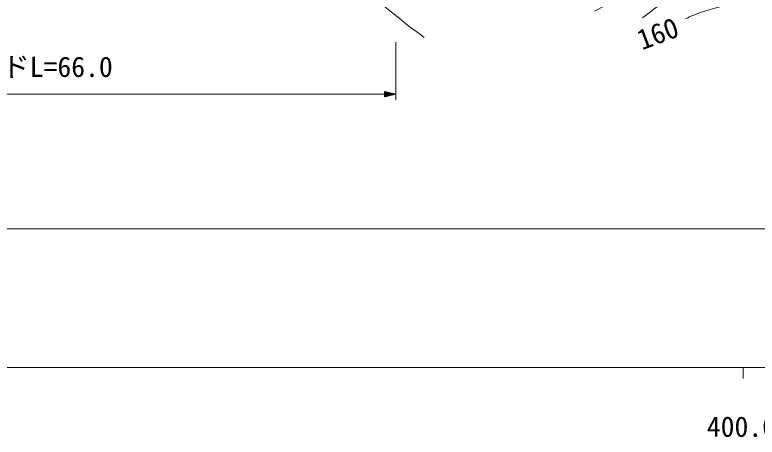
# Model space of a CAD drawing. Units: millimetres, scale not verified. Extents: x 40000 to 680000, y 20000 to 380000.
# Drawn here: x 402368 to 469261, y 198715 to 236761 of the extents above; entities that cross this region are included whole.
import ezdxf
from ezdxf.enums import TextEntityAlignment as Align

# ---------------------------------------------------------------- set-up
doc = ezdxf.new("R2010")
doc.units = ezdxf.units.MM
doc.header["$LTSCALE"] = 1000
for name, color, linetype, lineweight in [('M-BGD', 7, 'Continuous', 13), ('M-STR-HTXT', 7, 'Continuous', 13), ('M-TTL-BAND', 7, 'Continuous', 13)]:
    doc.layers.add(name, color=color, linetype=linetype, lineweight=lineweight)
doc.styles.add('ＭＳ ゴシック', font='')
doc.styles.get('ＭＳ ゴシック').set_extended_font_data('MS Gothic')

msp = doc.modelspace()

# ---------------------------------------------------------------- linework, layer by layer
at = {"layer": 'M-BGD'}
for points, knots in [([(426524, 248782), (427093, 247563), (427297, 247192), (427881, 246223), (428776, 244738), (429448, 244015), (430557, 242683), (431672, 241344), (432357, 240643), (433601, 239423), (434751, 238296), (435438, 237707), (436688, 236693), (437669, 235897), (438011, 235637), (439257, 234728)], [0, 0, 0, 0, 1, 1, 1, 2, 2, 2, 3, 3, 3, 4, 4, 4, 5, 5, 5, 5]), ([(454602, 237081), (455621, 237615), (455899, 237791), (456718, 238266), (459765, 240033), (461184, 241477), (464169, 243346), (465097, 243928), (465618, 244269), (466624, 244701), (467393, 245031), (467843, 245183), (468656, 245378), (470185, 245745), (471069, 245851), (472636, 245971), (474647, 246125), (475786, 246081), (477800, 245971), (478665, 245924), (479145, 245839), (480002, 245717), (480798, 245603), (481246, 245543), (482034, 245378), (483337, 245106), (484059, 244909), (485336, 244532), (486539, 244176), (487222, 243991), (488384, 243516), (489027, 243252), (489377, 243078), (489992, 242754), (490464, 242505), (490733, 242371), (491178, 242076), (491707, 241725), (491980, 241491), (492448, 241060), (492828, 240710), (492979, 240453), (493294, 240044), (494433, 238569), (494625, 237809), (495496, 235811)], [0, 0, 0, 0, 1, 1, 1, 2, 2, 2, 3, 3, 3, 4, 4, 4, 5, 5, 5, 6, 6, 6, 7, 7, 7, 8, 8, 8, 9, 9, 9, 10, 10, 10, 11, 11, 11, 12, 12, 12, 13, 13, 13, 14, 14, 14, 15, 15, 15, 15]), ([(458920, 236488), (461058, 238089), (461688, 238650), (463661, 239706), (464665, 240243), (465229, 240552), (466286, 240976), (466936, 241236), (467302, 241388), (467979, 241568), (468568, 241725), (468901, 241807), (469503, 241907), (469831, 241961), (470018, 241971), (470350, 241992), (470878, 242024), (471175, 242007), (471704, 241992), (472135, 241979), (472377, 241960), (472805, 241907), (473436, 241829), (473790, 241778), (474414, 241653), (475948, 241347), (476793, 241111), (478308, 240722), (479505, 240414), (480175, 240236), (481356, 239875), (482056, 239661), (482446, 239532), (483134, 239282), (483943, 238989), (484395, 238815), (485166, 238436), (485619, 238213), (485860, 238058), (486267, 237758), (487021, 237203), (487229, 236839), (487876, 235980)], [0, 0, 0, 0, 1, 1, 1, 2, 2, 2, 3, 3, 3, 4, 4, 4, 5, 5, 5, 6, 6, 6, 7, 7, 7, 8, 8, 8, 9, 9, 9, 10, 10, 10, 11, 11, 11, 12, 12, 12, 13, 13, 13, 14, 14, 14, 14]), ([(462814, 236404), (463363, 236663), (463529, 236733), (464000, 236912), (464645, 237156), (465022, 237258), (465693, 237420), (466639, 237648), (467184, 237712), (468148, 237843), (468608, 237905), (468870, 237906), (469334, 237928), (470259, 237972), (470779, 237947), (471704, 237928), (472234, 237916), (472531, 237893), (473059, 237843), (473958, 237757), (474457, 237664), (475345, 237504), (476048, 237378), (476437, 237278), (477123, 237081), (478321, 236738), (478733, 236512), (480086, 235896)], [0, 0, 0, 0, 1, 1, 1, 2, 2, 2, 3, 3, 3, 4, 4, 4, 5, 5, 5, 6, 6, 6, 7, 7, 7, 8, 8, 8, 9, 9, 9, 9])]:
    msp.add_open_spline(points, degree=3, knots=knots, dxfattribs=at)
at = {"layer": 'M-STR-HTXT'}
for p, q in [((436688, 234293), (436688, 229116)), ((364210, 229616), (435688, 229616)), ((436688, 229616), (435688, 229866)), ((435688, 229866), (435688, 229366)), ((435888, 229816), (435688, 229816)), ((435688, 229766), (436088, 229766)), ((436288, 229716), (435688, 229716)), ((435688, 229666), (436488, 229666)), ((436688, 229616), (435688, 229366)), ((436688, 229616), (435688, 229616)), ((435688, 229566), (436488, 229566)), ((436288, 229516), (435688, 229516)), ((435688, 229466), (436088, 229466)), ((435888, 229416), (435688, 229416)), ((76884, 217472), (521579, 217472))]:
    msp.add_line(p, q, dxfattribs=at)
at = {"layer": 'M-TTL-BAND'}
for p, q in [((40000, 205000), (579000, 205000)), ((468000, 205000), (468000, 204000))]:
    msp.add_line(p, q, dxfattribs=at)

# ---------------------------------------------------------------- texts
at = {"layer": 'M-BGD', "style": 'ＭＳ ゴシック'}
msp.add_text('160', height=1833, rotation=20.618, dxfattribs=at).set_placement((459073, 233052), align=Align.BOTTOM_LEFT)
at = {"layer": 'M-STR-HTXT', "style": 'ＭＳ ゴシック'}
msp.add_text('ストンガードL=66.0', height=1833, dxfattribs=at).set_placement((399949, 230616), align=Align.BOTTOM_CENTER)
at = {"layer": 'M-TTL-BAND', "style": 'ＭＳ ゴシック'}
msp.add_text('400.0', height=1833, dxfattribs=at).set_placement((467844, 198195), align=Align.BOTTOM_CENTER)

doc.saveas('drawing.dxf')
